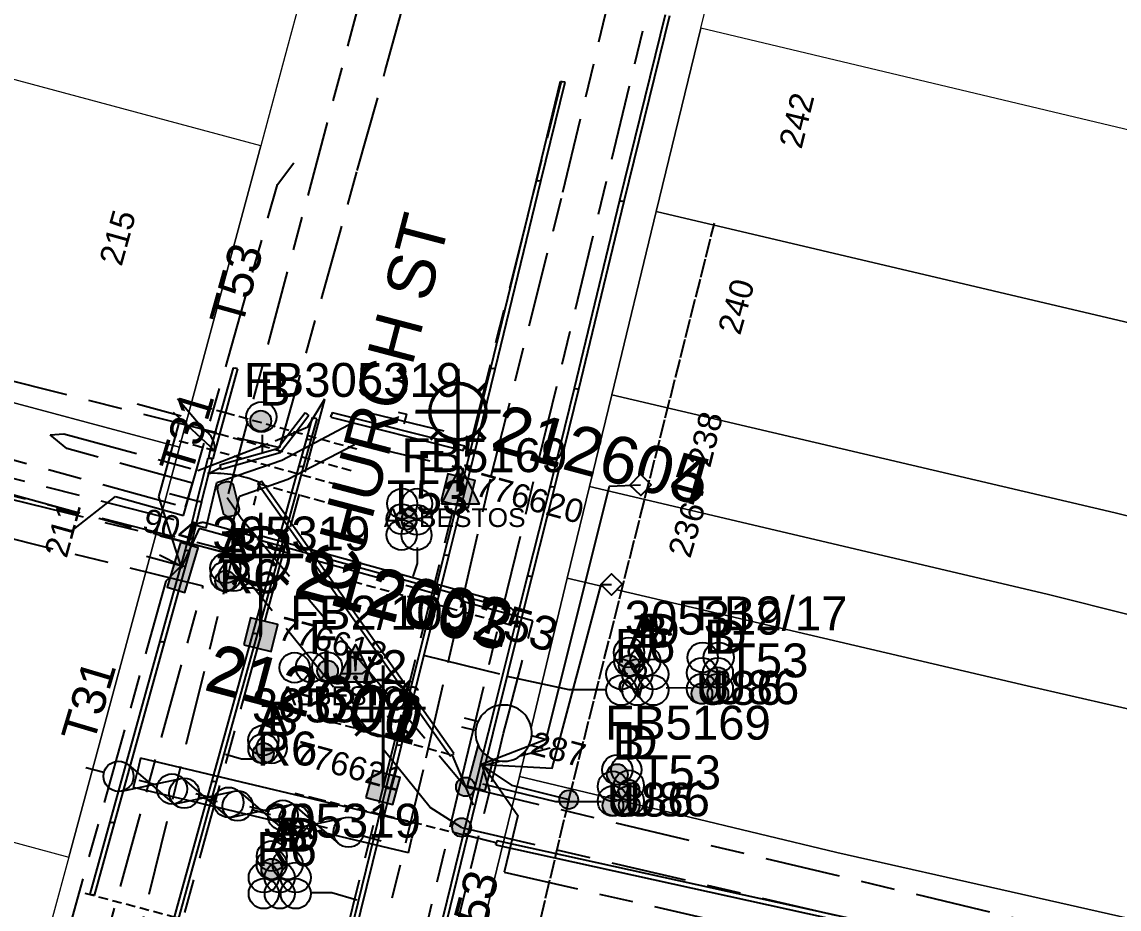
# Model space of a CAD drawing. Header units: metres. Extents: x 313711 to 315840, y 6256069 to 6257554.
# Drawn here: x 315164.5 to 315222.8, y 6256622.5 to 6256669.6 of the extents above; entities that cross this region are included whole.
import ezdxf
from ezdxf.enums import TextEntityAlignment as Align

# ---------------------------------------------------------------- set-up
doc = ezdxf.new("R2010")
doc.units = ezdxf.units.M
for name, pattern in [('Cable Exist OH', [1, 1, 0]), ('Cable Exist UG', [8.2, 4, -1.2, 1.8, -1.2]), ('DASHED', [0.75, 0.5, -0.25])]:
    doc.linetypes.add(name, pattern=pattern)
doc.layers.get('0').update_dxf_attribs({"color": 6})
for name, color, linetype in [('_User DUCT CONFIGS', 7, 'Continuous'), ('_User EARTHING', 7, 'Continuous'), ('Duct_SP_EXT', 7, 'Continuous'), ('Equip_HV_EXT', 7, 'Continuous'), ('Equip_LV_EXT', 7, 'Continuous'), ('Equip_SP_SL_EXT', 7, 'Continuous'), ('Mains_HV_EXT', 7, 'Continuous'), ('Mains_LV_EXT', 7, 'Continuous'), ('Mains_SL_EXT', 7, 'Continuous'), ('Services_SP_EXT', 7, 'Continuous'), ('Sub_LV_EXT', 7, 'Continuous'), ('SupportsUG_SP_LV_EXT', 7, 'Continuous'), ('SupportsUG_SP_LV_SL_EXT', 7, 'Continuous'), ('Trench_SP_EXT', 7, 'Continuous')]:
    doc.layers.add(name, color=color, linetype=linetype)
for name, color, linetype, lineweight in [('Cadastre Land Parcels_SP_EXT', 9, 'Continuous', 5), ('Cadastre Road Names_SP_HV_LV_SL_EXT', 9, 'Continuous', 5), ('Cadastre Roads_SP_EXT', 9, 'Continuous', 5)]:
    doc.layers.add(name, color=color, linetype=linetype, lineweight=lineweight)
doc.layers.add('UNKNOWN_FEATURES', color=1, linetype='DASHED', plot=False)
doc.styles.add('COLUMN_LABEL', font='arial.ttf')
doc.styles.add('iecARIAL', font='arial.ttf', dxfattribs={"height": 2})
doc.styles.add('iecNAME', font='times.ttf')
doc.styles.add('POLE_LABEL', font='arial.ttf')
doc.styles.get("Standard").update_dxf_attribs({"font": 'arial.ttf'})

# ---------------------------------------------------------------- blocks, each defined once
blk = doc.blocks.new('COLUMN_EXT')
blk.add_hatch(color=256).paths.add_polyline_path([(-1.49, 1.48), (-1.49, -1.49), (1.48, -1.49), (1.48, 1.48)])
blk.add_lwpolyline([(-1.49, -1.49), (1.48, -1.49), (1.48, 1.48), (-1.49, 1.48)], close=True)
for tag, height, style, flags, p in [('ASSET_NUM', 2.5, 'COLUMN_LABEL', 8, (2, 2)), ('STRUCTURE_PLANT_NUMBER', 0.2, 'POLE_LABEL', 9, (1.81, 0.03)), ('STREET_CODE', 0.2, 'COLUMN_LABEL', 9, (1.81, -0.2))]:
    blk.add_attdef(tag, text='', height=height, dxfattribs=dict(style=style, flags=flags)).set_placement(p, align=Align.MIDDLE_LEFT)
at = {"flags": 9}
for tag, p in [('COLUMN_TYPE', (1.81, -0.4)), ('OWNED_BY', (1.81, -0.6)), ('STATE', (1.81, -0.8)), ('USAGE', (1.81, -1)), ('LEGEND', (1.81, -1.2)), ('STREETNAME', (1.81, -1.6)), ('SUBURB', (1.81, -1.8)), ('LOCATION', (1.81, -1.4)), ('NOTES', (1.81, -2))]:
    blk.add_attdef(tag, text='', height=0.2, dxfattribs=at).set_placement(p, align=Align.MIDDLE_LEFT)
at = {"flags": 1}
blk.add_attdef('Z', (1.81, -2.35), '', height=0.2, dxfattribs=at)
blk = doc.blocks.new('PILLAR_EXT')
blk.add_hatch(color=256).paths.add_polyline_path([(-2.475, 0.99), (-2.475, -0.99), (2.475, -0.99), (2.475, 0.99)])
blk.add_lwpolyline([(-2.475, -0.99), (2.475, -0.99), (2.475, 0.99), (-2.475, 0.99)], close=True)
at = {"style": 'iecARIAL', "flags": 8}
blk.add_attdef('ASSET_NUM', (1.5, 3.5), '', height=2.5, dxfattribs=at)
for tag, p, flags in [('OWNED_BY', (0, -0.2), 9), ('STATE', (0, -0.4), 9), ('SUPPORT_TYPE', (0, -0.6), 9), ('USAGE', (0, -0.8), 9), ('LEGEND', (0, -1), 9), ('LOCATION', (0, -1.2), 9), ('STREETNAME', (0, -1.8), 9), ('SUBURB', (0, -2), 1), ('NOTES', (0, -1.4), 9), ('PARENT', (0, -1.6), 9)]:
    blk.add_attdef(tag, p, '', height=0.2, dxfattribs=dict(flags=flags))
blk = doc.blocks.new('DUCT_EXT')
blk.add_circle((0, 0.8), 0.8)
at = {"flags": 1}
blk.add_attdef('Z', (0, 0), '', height=0.2, dxfattribs=at)
at = {"flags": 9}
for tag, p in [('DUCT_CODE', (0, 0)), ('XSECT_TYPE', (0, -0.2)), ('STATE', (0, -0.6)), ('FB_REFERENCE', (0, -0.4)), ('NOTES', (0, -0.8))]:
    blk.add_attdef(tag, text='', height=0.2, dxfattribs=at).set_placement(p, align=Align.MIDDLE_LEFT)
blk = doc.blocks.new('SL_LANTERN_EXT')
at = {"lineweight": 40}
for p, q in [((0, 1.968), (0, 6.468)), ((-1.459, 5.676), (-1.061, 5.278)), ((1.458, 5.676), (1.06, 5.278)), ((-2.25, 4.218), (2.25, 4.218)), ((-1.459, 2.759), (-1.061, 3.157)), ((1.458, 2.759), (1.06, 3.157)), ((0, 0), (0, 2.721))]:
    blk.add_line(p, q, dxfattribs=at)
blk.add_circle((0, 4.218), 1.5, dxfattribs=at)
at = {"style": 'iecARIAL', "flags": 8}
blk.add_attdef('ASSET_NUM', (1.5, 1.5), '', height=2.5, dxfattribs=at)
for tag, p, height, flags in [('CONSTRUCTED_VOLTAGE', (0.981, -0.653), 0.2, 9), ('CONTROL_TYPE', (0.981, -0.853), 0.2, 9), ('LANTERN_PURPOSE', (0.981, -1.053), 0.2, 9), ('LANTERN_TYPE', (0.981, -1.253), 0.2, 9), ('LNUMBER', (2.181, -3.253), 2.5, 8), ('OPERATING_VOLTAGE', (0.981, -1.653), 0.2, 9), ('ORIENTATION', (0.981, -1.853), 0.2, 9), ('NO_PHASES', (0.981, -1.453), 0.2, 9), ('OWNED_BY', (0.981, -2.053), 0.2, 9), ('STATE', (0.981, -2.253), 0.2, 9), ('USAGE', (0.981, -2.453), 0.2, 9), ('CEXIST', (0.981, -2.653), 0.2, 9), ('CNEW', (0.981, -2.853), 0.2, 9), ('CNUMBER', (0.981, -3.053), 0.2, 9), ('CREMOVE', (0.981, -3.253), 0.2, 9), ('CREPLACE', (0.981, -3.453), 0.2, 9), ('LKINGHEIGHT', (0.981, -3.653), 0.2, 9), ('LBRACKET', (0.981, -3.853), 0.2, 9), ('LBRACKETVOCAB', (0.981, -4.053), 0.2, 9), ('LCATEGORY', (0.981, -4.253), 0.2, 9), ('LCHARGE1', (0.981, -4.453), 0.2, 9), ('LCHARGE1PERCENT', (0.981, -4.653), 0.2, 9), ('LCHARGE2', (0.981, -4.853), 0.2, 9), ('LCHARGE2PERCENT', (0.981, -5.053), 0.2, 9), ('LCHARGE3', (0.981, -5.253), 0.2, 9), ('LCHARGE3PERCENT', (0.981, -5.453), 0.2, 9), ('LEXIST', (0.981, -5.653), 0.2, 9), ('LLAMP', (0.981, -5.853), 0.2, 9), ('LLAMPVOCAB', (0.981, -6.053), 0.2, 9), ('LMAST', (0.981, -6.253), 0.2, 9), ('LMASTVOCAB', (0.981, -6.453), 0.2, 9), ('LNEW', (0.981, -6.653), 0.2, 9), ('LANTNUMBER', (0.981, -6.853), 0.2, 9), ('LOUTREACH', (0.981, -7.253), 0.2, 9), ('LOUTREACHVOCAB', (0.981, -7.453), 0.2, 9), ('LRATECODE', (0.981, -7.653), 0.2, 9), ('LREMOVE', (0.981, -7.853), 0.2, 9), ('LREPLACE', (0.981, -8.053), 0.2, 9), ('LTYPE', (0.981, -8.253), 0.2, 9), ('LTYPEVOCAB', (0.981, -8.453), 0.2, 9), ('LEGEND', (0.981, -8.653), 0.2, 9), ('LOCATION', (0.981, -8.853), 0.2, 9), ('STREETNAME', (0.981, -9.253), 0.2, 9), ('SUBURB', (0.981, -9.453), 0.2, 1), ('NOTES', (0.981, -9.053), 0.2, 9)]:
    blk.add_attdef(tag, p, '', height=height, dxfattribs=dict(flags=flags))
blk = doc.blocks.new('CCP_EXT')
at = {"flags": 9}
for tag, p in [('OWNED_BY', (0, -1)), ('USAGE', (0, -1.2)), ('STATE', (0, -1.8)), ('LEGEND', (0, -1.4)), ('LIFE_SUPPORT', (0, -1.6)), ('NOTES', (0, -2))]:
    blk.add_attdef(tag, text='', height=0.2, dxfattribs=at).set_placement(p, align=Align.MIDDLE_LEFT)
blk.add_wipeout([(0, 0.566), (0.566, 0), (0, -0.566), (-0.566, 0)])
blk.add_lwpolyline([(-0.566, 0), (0, 0.566), (0.566, 0), (0, -0.566), (-0.566, 0)])
at = {"flags": 1}
blk.add_attdef('Z', (0, 0), '', height=0.2, dxfattribs=at)
at = {"flags": 9}
for tag, p in [('CCP_TYPE', (0, 0)), ('OPERATING_VOLTAGE', (0, -0.6)), ('CONSTRUCTED_VOLTAGE', (0, -0.2)), ('NO_PHASES', (0, -0.4)), ('ORIENTATION', (0, -0.8))]:
    blk.add_attdef(tag, text='', height=0.2, dxfattribs=at).set_placement(p, align=Align.MIDDLE_LEFT)
blk = doc.blocks.new('HV_STJ_EXT')
h = blk.add_hatch(color=256)
edge = h.paths.add_edge_path()
edge.add_ellipse((-0.586, 0.131), major_axis=(0.226, 0.226), ratio=1, start_angle=44.99996, end_angle=135)
edge.add_line((-0.906, 0.131), (-0.906, -0.131))
edge.add_ellipse((-0.586, -0.131), major_axis=(0.226, 0.226), ratio=1, start_angle=134.99996, end_angle=225)
edge.add_line((-0.586, -0.451), (0.586, -0.451))
edge.add_ellipse((0.586, -0.131), major_axis=(-0.226, 0.226), ratio=1, start_angle=134.99996, end_angle=225)
edge.add_line((0.906, -0.131), (0.906, 0.131))
edge.add_ellipse((0.586, 0.131), major_axis=(-0.226, 0.226), ratio=1, start_angle=224.99996, end_angle=315)
edge.add_line((0.586, 0.451), (-0.586, 0.451))
blk.add_lwpolyline([(-0.906, 0.131), (-0.906, -0.131, 0.414214), (-0.586, -0.451), (0.586, -0.451, 0.414214), (0.906, -0.131), (0.906, 0.131, 0.414214), (0.586, 0.451), (-0.586, 0.451, 0.414214)], format="xyb", close=True)
for tag, flags, p in [('ORIENTATION', 9, (1.5, 0)), ('USAGE', 9, (1.5, -0.2)), ('LEGEND', 9, (1.5, -0.4)), ('NOTES', 9, (1.5, -0.6)), ('Z', 1, (1.5, -0.8))]:
    blk.add_attdef(tag, text='', height=0.2, dxfattribs=dict(flags=flags)).set_placement(p, align=Align.MIDDLE_LEFT)
blk = doc.blocks.new('WARNING_FEATURE_EXT')
h = blk.add_hatch(color=2)
h.dxf.hatch_style = 1
h.paths.add_polyline_path([(0.001, 1.995), (-0.994, -0.001), (0.997, -0.001)])
at = {"color": 18, "true_color": 0x000000}
blk.add_lwpolyline([(-0.994, -0.001), (0.001, 1.995), (0.997, -0.001)], close=True, dxfattribs=at)
at = {"color": 18, "true_color": 0x000000, "insert": (0.001, 0.872), "char_height": 1.5, "attachment_point": 5, "line_spacing_factor": 1.5, "style": 'iecNAME'}
blk.add_mtext_dynamic_manual_height_columns('!', width=1.5, gutter_width=4, heights=[0], dxfattribs=at)
at = {"color": 2, "flags": 1}
for tag, p in [('STATE', (1.191, 2.008)), ('HAZMAT_ID', (1.191, 0.723))]:
    blk.add_attdef(tag, p, '', height=0.8, dxfattribs=at)
at = {"color": 2}
blk.add_attdef('WARNING_TYPE', text='', height=1, dxfattribs=at).set_placement((-4.067, -1.217), (4.875, -1.217), align=Align.ALIGNED)
at = {"color": 2, "flags": 1}
blk.add_attdef('WARNING_DESC', text='', height=0.8, dxfattribs=at).set_placement((1.191, -0.562), align=Align.MIDDLE_CENTER)
blk = doc.blocks.new('LV_UG_LINKS_OPEN_EXT')
for p, q in [((-0.249, 1.473), (-0.249, 2.22)), ((0.249, 1.473), (0.249, 2.22)), ((-0.249, -1.473), (-0.249, -2.22)), ((0.249, -1.473), (0.249, -2.22))]:
    blk.add_line(p, q)
at = {"flags": 9}
for tag, p in [('ACTUAL_STATUS', (0, 0)), ('OPERATING_VOLTAGE', (0, -0.6)), ('CONSTRUCTED_VOLTAGE', (0, -0.2)), ('NO_PHASES', (0, -0.4)), ('ORIENTATION', (0, -0.8)), ('STATE', (0, -1)), ('SWITCH_TYPE', (0, -1.2)), ('USAGE', (0, -1.4)), ('NOTES', (0, -1.6))]:
    blk.add_attdef(tag, text='', height=0.2, dxfattribs=at).set_placement(p, align=Align.MIDDLE_LEFT)
at = {"flags": 1}
blk.add_attdef('Z', (0, 0), '', height=0.2, dxfattribs=at)
blk.add_wipeout([(-0.249, 1.473), (-0.432, 1.43), (-0.608, 1.365), (-0.774, 1.278), (-0.928, 1.171), (-1.067, 1.045), (-1.19, 0.903), (-1.294, 0.747), (-1.377, 0.579), (-1.439, 0.402), (-1.478, 0.218), (-1.494, 0.031), (-1.486, -0.156), (-1.455, -0.341), (-1.4, -0.521), (-1.324, -0.692), (-1.227, -0.853), (-1.11, -1), (-0.976, -1.131), (-0.827, -1.244), (-0.664, -1.338), (-0.491, -1.411), (-0.311, -1.461), (-0.125, -1.489), (0.062, -1.493), (0.249, -1.473), (0.432, -1.43), (0.608, -1.365), (0.774, -1.278), (0.928, -1.171), (1.067, -1.045), (1.19, -0.903), (1.294, -0.747), (1.377, -0.579), (1.439, -0.402), (1.478, -0.218), (1.494, -0.031), (1.486, 0.156), (1.455, 0.341), (1.4, 0.521), (1.324, 0.692), (1.227, 0.853), (1.11, 1), (0.976, 1.131), (0.827, 1.244), (0.664, 1.338), (0.491, 1.411), (0.311, 1.461), (0.125, 1.489), (-0.062, 1.493)])
blk.add_lwpolyline([(0, -1.494, 1), (0, 1.494, 1)], format="xyb", close=True)
blk = doc.blocks.new('CABLE_LARGE_EXT')
h = blk.add_hatch(color=256)
edge = h.paths.add_edge_path()
edge.add_arc((0, 0.55), 0.55, 0, 360)
blk.add_circle((0, 0.55), 0.55)
at = {"flags": 1}
blk.add_attdef('Z', (0, 0), '', height=0.2, dxfattribs=at)
at = {"flags": 9}
for tag, p in [('COND_CODE', (0, 0)), ('XSECT_SIZE', (0, -0.6)), ('STATE', (0, -0.4)), ('FB_REFERENCE', (0, -0.2)), ('NOTES', (0, -0.8))]:
    blk.add_attdef(tag, text='', height=0.2, dxfattribs=at).set_placement(p, align=Align.MIDDLE_LEFT)
blk = doc.blocks.new('CONNECTOR_NODE_EXT')
h = blk.add_hatch(color=256)
edge = h.paths.add_edge_path()
edge.add_arc((0, 0), 0.5, 0, 360)
blk.add_circle((0, 0), 0.5)
at = {"flags": 1}
blk.add_attdef('Z', (0, 0), '', height=0.2, dxfattribs=at)
at = {"flags": 9}
for tag, p in [('CONNECTOR_TYPE', (0, 0)), ('OPERATING_VOLTAGE', (0, -0.6)), ('CONSTRUCTED_VOLTAGE', (0, -0.2)), ('NO_PHASES', (0, -0.4)), ('ORIENTATION', (0, -0.8)), ('SUBTYPE', (0, -1)), ('USAGE', (0, -1.2)), ('NOTES', (0, -1.4))]:
    blk.add_attdef(tag, text='', height=0.2, dxfattribs=at).set_placement(p, align=Align.MIDDLE_LEFT)
blk = doc.blocks.new('LV_UG_DFUSE_CLOSED_EXT')
for points in [[(5.04, 0.726), (2.156, -0.717)], [(5.049, -0.707), (2.156, 0.717)], [(1, 0), (0, 0)], [(6.2, 0.013), (7.2, 0.013)]]:
    blk.add_lwpolyline(points)
for centre in [(1.8, 0), (5.4, 0.011)]:
    blk.add_circle(centre, 0.8)
at = {"flags": 9}
for tag, p in [('ACTUAL_STATUS', (0, 0)), ('OPERATING_VOLTAGE', (0, -0.6)), ('CONSTRUCTED_VOLTAGE', (0, -0.2)), ('NO_PHASES', (0, -0.4)), ('ORIENTATION', (0, -0.8)), ('STATE', (0, -1)), ('SWITCH_TYPE', (0, -1.2)), ('USAGE', (0, -1.4)), ('NOTES', (0, -1.6))]:
    blk.add_attdef(tag, text='', height=0.2, dxfattribs=at).set_placement(p, align=Align.MIDDLE_LEFT)
at = {"flags": 1}
blk.add_attdef('Z', (0, 0), '', height=0.2, dxfattribs=at)

msp = doc.modelspace()

# ---------------------------------------------------------------- linework, layer by layer
at = {"layer": '_User DUCT CONFIGS'}
for points in [[(315184.508, 6256648.837), (315184.95, 6256648.731), (315184.809, 6256648.218)], [(315177.301, 6256647.635), (315177.301, 6256646.695)], [(315185.514, 6256641.658), (315185.514, 6256640.817), (315185.288, 6256640.123)], [(315185.514, 6256641.658), (315185.514, 6256640.817), (315185.288, 6256640.123)], [(315176.186, 6256639.512), (315176.774, 6256639.518), (315177.374, 6256639.304)], [(315189.906, 6256634.936), (315185.944, 6256635.916)], [(315181.535, 6256634.974), (315182.627, 6256634.974), (315183.565, 6256635.694)], [(315195.558, 6256634.102), (315193.587, 6256634.102), (315190.303, 6256634.811)], [(315200.091, 6256634.211), (315198.75, 6256634.192)], [(315176.95, 6256630.419), (315176.187, 6256630.419), (315175.338, 6256630.678)], [(315195.311, 6256628.165), (315192.883, 6256628.165), (315189.011, 6256629.102)], [(315179.841, 6256623.356), (315180.997, 6256623.356), (315182.322, 6256622.961)]]:
    msp.add_lwpolyline(points, dxfattribs=at)
at = {"layer": 'Cadastre Land Parcels_SP_EXT', "linetype": 'Continuous'}
for points in [[(315104.39, 6256689.557), (315086.969, 6256694.009), (315086.219, 6256691.053), (315121.777, 6256682.487), (315123.704, 6256679.9), (315126.092, 6256676.687), (315122.058, 6256659.154), (315130.934, 6256657.009), (315131.21, 6256658.151), (315149.63, 6256653.215), (315172.9, 6256646.98), (315177.217, 6256662.968), (315130.808, 6256675.444), (315132.12, 6256680.3), (315132.915, 6256683.245), (315130.388, 6256683.888), (315122.982, 6256685.774), (315108.137, 6256689.461), (315107.994, 6256688.74), (315104.39, 6256689.557)], [(315260.702, 6256653.828), (315257.757, 6256654.66), (315251.631, 6256656.388), (315234.422, 6256661.25), (315224.893, 6256663.434), (315200.587, 6256669.229), (315198.214, 6256659.495), (315224.909, 6256653.205), (315256.08, 6256645.071), (315259.015, 6256644.306), (315260.702, 6256653.828)], [(315256.08, 6256645.071), (315224.909, 6256653.205), (315198.214, 6256659.495), (315195.855, 6256649.757), (315222.591, 6256643.499), (315243.162, 6256638.329), (315253.805, 6256635.654), (315256.08, 6256645.071)], [(315172.9, 6256646.98), (315149.63, 6256653.215), (315146.099, 6256639.984), (315148.643, 6256639.297), (315146.432, 6256630.805), (315167.025, 6256625.224), (315172.9, 6256646.98)], [(315241.986, 6256633.459), (315243.162, 6256638.329), (315222.591, 6256643.499), (315195.855, 6256649.757), (315194.674, 6256644.894), (315218.981, 6256639.181), (315241.539, 6256633.519), (315241.957, 6256633.337), (315241.986, 6256633.459)], [(315241.957, 6256633.337), (315241.539, 6256633.519), (315218.981, 6256639.181), (315194.674, 6256644.894), (315193.494, 6256640.025), (315217.913, 6256634.32), (315222.542, 6256633.255), (315233.548, 6256630.767), (315240.926, 6256628.984), (315241.957, 6256633.337)], [(315240.926, 6256628.984), (315233.548, 6256630.767), (315222.542, 6256633.255), (315217.913, 6256634.32), (315193.494, 6256640.025), (315190.953, 6256629.507), (315199.554, 6256627.461), (315207.804, 6256625.471), (315217.06, 6256623.376), (315232.953, 6256619.791), (315235.163, 6256619.258), (315238.384, 6256618.462), (315240.926, 6256628.984)], [(315242.821, 6256613.94), (315237.826, 6256616.179), (315238.384, 6256618.462), (315235.163, 6256619.258), (315232.953, 6256619.791), (315217.06, 6256623.376), (315207.804, 6256625.471), (315199.554, 6256627.461), (315190.953, 6256629.507), (315185.745, 6256608.244), (315198.309, 6256605.316), (315198.315, 6256605.34), (315212.283, 6256602.136), (315233.121, 6256597.142), (315233.372, 6256598.178), (315240.481, 6256596.404), (315238.407, 6256587.827), (315253.607, 6256583.957), (315244.036, 6256545.698), (315258.434, 6256542.102), (315262.882, 6256544.759), (315277.568, 6256602.036), (315275.384, 6256605.731), (315242.821, 6256613.94)]]:
    msp.add_lwpolyline(points, close=True, dxfattribs=at)
at = {"layer": 'Cadastre Roads_SP_EXT', "linetype": 'Continuous'}
msp.add_lwpolyline([(315180.232, 6256674.132), (315178.622, 6256668.168), (315177.217, 6256662.968), (315172.9, 6256646.98), (315167.025, 6256625.224), (315166.163, 6256622.033), (315162.532, 6256608.635), (315152.284, 6256570.692)], dxfattribs=at)
at = {"layer": 'Duct_SP_EXT'}
for p, q in [((315198.685, 6256669.929), (315196.268, 6256660.074)), ((315198.918, 6256669.872), (315196.501, 6256660.017)), ((315191.85, 6256661.152), (315193.14, 6256666.408)), ((315192.083, 6256661.095), (315193.373, 6256666.351)), ((315193.14, 6256666.408), (315193.256, 6256666.379)), ((315193.373, 6256666.351), (315193.256, 6256666.379)), ((315189.432, 6256651.178), (315191.85, 6256661.152)), ((315189.665, 6256651.122), (315192.083, 6256661.095)), ((315191.85, 6256661.152), (315191.967, 6256661.123)), ((315192.083, 6256661.095), (315191.967, 6256661.123)), ((315196.268, 6256660.074), (315193.85, 6256650.101)), ((315196.501, 6256660.017), (315194.083, 6256650.044)), ((315196.268, 6256660.074), (315196.384, 6256660.046)), ((315196.501, 6256660.017), (315196.384, 6256660.046)), ((315175.751, 6256651.2), (315174.538, 6256646.838)), ((315175.982, 6256651.136), (315174.771, 6256646.778)), ((315175.751, 6256651.2), (315175.866, 6256651.168)), ((315175.982, 6256651.136), (315175.866, 6256651.168)), ((315188.371, 6256646.851), (315189.432, 6256651.178)), ((315188.604, 6256646.794), (315189.665, 6256651.122)), ((315189.432, 6256651.178), (315189.549, 6256651.15)), ((315189.665, 6256651.122), (315189.549, 6256651.15)), ((315193.85, 6256650.101), (315192.577, 6256644.911)), ((315194.083, 6256650.044), (315192.81, 6256644.853)), ((315193.85, 6256650.101), (315193.966, 6256650.073)), ((315194.083, 6256650.044), (315193.966, 6256650.073)), ((315179.584, 6256648.803), (315178.745, 6256647.718)), ((315179.584, 6256648.803), (315179.679, 6256648.73)), ((315179.773, 6256648.656), (315179.679, 6256648.73)), ((315180.946, 6256648.584), (315180.975, 6256648.7)), ((315181.005, 6256648.816), (315180.975, 6256648.7)), ((315181.005, 6256648.816), (315188.03, 6256647.048)), ((315179.773, 6256648.656), (315178.935, 6256647.571)), ((315179.955, 6256648.551), (315179.643, 6256647.429)), ((315180.187, 6256648.487), (315179.875, 6256647.364)), ((315179.955, 6256648.551), (315180.071, 6256648.519)), ((315180.187, 6256648.487), (315180.071, 6256648.519)), ((315180.946, 6256648.584), (315187.972, 6256646.815)), ((315178.745, 6256647.718), (315178.11, 6256646.895)), ((315178.935, 6256647.571), (315178.252, 6256646.686)), ((315178.745, 6256647.718), (315178.84, 6256647.645)), ((315178.935, 6256647.571), (315178.84, 6256647.645)), ((315179.643, 6256647.429), (315179.242, 6256645.986)), ((315179.875, 6256647.364), (315179.474, 6256645.922)), ((315179.643, 6256647.429), (315179.759, 6256647.396)), ((315179.875, 6256647.364), (315179.759, 6256647.396)), ((315187.972, 6256646.815), (315188.001, 6256646.931)), ((315188.03, 6256647.048), (315188.001, 6256646.931)), ((315173.847, 6256644.133), (315174.431, 6256646.412)), ((315174.08, 6256644.073), (315174.664, 6256646.352)), ((315174.431, 6256646.412), (315174.547, 6256646.382)), ((315174.538, 6256646.838), (315174.438, 6256646.419)), ((315174.438, 6256646.419), (315174.555, 6256646.391)), ((315174.538, 6256646.838), (315174.654, 6256646.808)), ((315174.664, 6256646.352), (315174.547, 6256646.382)), ((315174.672, 6256646.363), (315174.555, 6256646.391)), ((315174.771, 6256646.778), (315174.654, 6256646.808)), ((315174.771, 6256646.778), (315174.672, 6256646.363)), ((315178.11, 6256646.895), (315175.046, 6256646.023)), ((315178.252, 6256646.686), (315175.111, 6256645.793)), ((315178.11, 6256646.895), (315178.181, 6256646.791)), ((315178.252, 6256646.686), (315178.181, 6256646.791)), ((315188.165, 6256646.012), (315188.371, 6256646.851)), ((315188.371, 6256646.851), (315188.488, 6256646.822)), ((315188.371, 6256646.851), (315188.488, 6256646.822)), ((315188.398, 6256645.954), (315188.604, 6256646.794)), ((315188.604, 6256646.794), (315188.488, 6256646.822)), ((315188.604, 6256646.794), (315188.488, 6256646.822)), ((315175.046, 6256646.023), (315175.078, 6256645.908)), ((315175.111, 6256645.793), (315175.078, 6256645.908)), ((315179.242, 6256645.986), (315176.791, 6256637.13)), ((315179.474, 6256645.922), (315177.022, 6256637.066)), ((315179.242, 6256645.986), (315179.358, 6256645.954)), ((315179.474, 6256645.922), (315179.358, 6256645.954)), ((315187.806, 6256644.595), (315188.165, 6256646.012)), ((315188.039, 6256644.536), (315188.398, 6256645.954)), ((315188.165, 6256646.012), (315188.282, 6256645.983)), ((315188.398, 6256645.954), (315188.282, 6256645.983)), ((315177.252, 6256645.176), (315177.154, 6256645.107)), ((315177.056, 6256645.037), (315177.154, 6256645.107)), ((315187.279, 6256630.588), (315177.056, 6256645.037)), ((315186.964, 6256641.275), (315187.806, 6256644.595)), ((315187.806, 6256644.595), (315187.922, 6256644.566)), ((315187.806, 6256644.595), (315187.922, 6256644.566)), ((315192.577, 6256644.911), (315191.374, 6256640.166)), ((315192.81, 6256644.853), (315191.607, 6256640.107)), ((315192.577, 6256644.911), (315192.694, 6256644.882)), ((315192.81, 6256644.853), (315192.694, 6256644.882)), ((315173.847, 6256644.132), (315173.201, 6256641.524)), ((315174.08, 6256644.074), (315173.434, 6256641.467)), ((315173.847, 6256644.133), (315173.963, 6256644.103)), ((315173.847, 6256644.132), (315173.963, 6256644.103)), ((315174.08, 6256644.074), (315173.963, 6256644.103)), ((315174.08, 6256644.073), (315173.963, 6256644.103)), ((315187.197, 6256641.216), (315188.039, 6256644.536)), ((315188.039, 6256644.536), (315187.922, 6256644.566)), ((315188.039, 6256644.536), (315187.922, 6256644.566)), ((315177.126, 6256642.295), (315177.094, 6256642.179)), ((315190.121, 6256638.717), (315177.126, 6256642.295)), ((315177.062, 6256642.064), (315177.094, 6256642.179)), ((315190.057, 6256638.485), (315177.062, 6256642.064)), ((315173.201, 6256641.527), (315172.974, 6256640.705)), ((315173.201, 6256641.527), (315173.317, 6256641.495)), ((315173.201, 6256641.524), (315173.317, 6256641.495)), ((315173.433, 6256641.463), (315173.205, 6256640.641)), ((315173.433, 6256641.463), (315173.317, 6256641.495)), ((315173.434, 6256641.467), (315173.317, 6256641.495)), ((315184.451, 6256631.2), (315186.964, 6256641.275)), ((315184.684, 6256631.142), (315187.197, 6256641.216)), ((315186.964, 6256641.275), (315187.081, 6256641.246)), ((315187.197, 6256641.216), (315187.081, 6256641.246)), ((315172.974, 6256640.705), (315171.862, 6256636.687)), ((315173.205, 6256640.641), (315172.093, 6256636.623)), ((315172.974, 6256640.705), (315173.089, 6256640.673)), ((315172.974, 6256640.705), (315173.089, 6256640.673)), ((315173.205, 6256640.641), (315173.089, 6256640.673)), ((315173.205, 6256640.641), (315173.089, 6256640.673)), ((315191.374, 6256640.166), (315190.707, 6256637.494)), ((315191.607, 6256640.107), (315190.94, 6256637.436)), ((315191.374, 6256640.166), (315191.49, 6256640.137)), ((315191.607, 6256640.107), (315191.49, 6256640.137)), ((315190.057, 6256638.485), (315190.089, 6256638.601)), ((315190.121, 6256638.717), (315190.089, 6256638.601)), ((315176.791, 6256637.13), (315174.618, 6256629.28)), ((315177.022, 6256637.066), (315174.849, 6256629.216)), ((315176.791, 6256637.13), (315176.907, 6256637.098)), ((315176.791, 6256637.13), (315176.907, 6256637.098)), ((315177.022, 6256637.066), (315176.907, 6256637.098)), ((315177.022, 6256637.066), (315176.907, 6256637.098)), ((315190.707, 6256637.494), (315190.824, 6256637.465)), ((315190.707, 6256637.494), (315190.824, 6256637.465)), ((315190.94, 6256637.436), (315190.824, 6256637.465)), ((315190.94, 6256637.436), (315190.824, 6256637.465)), ((315171.862, 6256636.687), (315169.206, 6256627.093)), ((315172.093, 6256636.623), (315169.437, 6256627.029)), ((315171.862, 6256636.687), (315171.977, 6256636.655)), ((315172.093, 6256636.623), (315171.977, 6256636.655)), ((315183.884, 6256628.894), (315184.451, 6256631.2)), ((315184.451, 6256631.2), (315184.567, 6256631.171)), ((315184.117, 6256628.837), (315184.684, 6256631.142)), ((315184.684, 6256631.142), (315184.567, 6256631.171)), ((315174.618, 6256629.28), (315167.749, 6256604.465)), ((315174.849, 6256629.216), (315167.977, 6256604.389)), ((315174.618, 6256629.28), (315174.734, 6256629.248)), ((315174.849, 6256629.216), (315174.734, 6256629.248)), ((315179.766, 6256612.143), (315183.884, 6256628.894)), ((315183.884, 6256628.894), (315184.001, 6256628.865)), ((315183.884, 6256628.894), (315184.001, 6256628.865)), ((315184.117, 6256628.837), (315184.001, 6256628.865)), ((315184.117, 6256628.837), (315184.001, 6256628.865)), ((315179.999, 6256612.085), (315184.117, 6256628.837)), ((315169.206, 6256627.093), (315168.146, 6256623.262)), ((315169.437, 6256627.029), (315168.377, 6256623.198)), ((315169.206, 6256627.093), (315169.322, 6256627.061)), ((315169.437, 6256627.029), (315169.322, 6256627.061)), ((315187.976, 6256626.493), (315183.866, 6256609.774)), ((315188.209, 6256626.436), (315184.099, 6256609.717)), ((315187.976, 6256626.493), (315188.093, 6256626.465)), ((315187.976, 6256626.493), (315188.093, 6256626.465)), ((315188.209, 6256626.436), (315188.093, 6256626.465)), ((315188.209, 6256626.436), (315188.093, 6256626.465)), ((315189.701, 6256625.872), (315189.727, 6256625.99)), ((315189.752, 6256626.107), (315189.727, 6256625.99)), ((315189.752, 6256626.107), (315239.336, 6256615.223)), ((315189.701, 6256625.872), (315239.285, 6256614.989)), ((315168.146, 6256623.262), (315168.261, 6256623.23)), ((315168.377, 6256623.198), (315168.261, 6256623.23))]:
    msp.add_line(p, q, dxfattribs=at)
at = {"layer": 'Mains_HV_EXT', "linetype": 'Cable Exist UG'}
for points in [[(315175.496, 6256644.503), (315195.368, 6256718.916)], [(315141.431, 6256647.166), (315148.238, 6256654.558), (315155.085, 6256652.768), (315175.973, 6256647.477), (315178.226, 6256646.961), (315178.226, 6256646.961), (315182.342, 6256661.666), (315183.831, 6256666.959), (315185.461, 6256672.927), (315187.024, 6256678.455), (315196.29, 6256714.749), (315197.304, 6256718.414)], [(315158.032, 6256572.8), (315167.359, 6256607.332), (315175.755, 6256641.287), (315146.549, 6256648.548), (315141.431, 6256647.166)], [(315156.089, 6256573.274), (315165.428, 6256607.853), (315174.162, 6256639.607), (315174.162, 6256639.607), (315144.291, 6256647.007), (315141.431, 6256647.166)], [(315188.086, 6256628.954), (315230.782, 6256618.78)], [(315187.883, 6256626.802), (315239.627, 6256614.654)]]:
    msp.add_lwpolyline(points, dxfattribs=at)
at = {"layer": 'Mains_LV_EXT', "linetype": 'Cable Exist UG'}
for points in [[(315167.116, 6256642.488), (315169.507, 6256644.364), (315173.121, 6256643.355), (315178.103, 6256660.916), (315178.967, 6256662.07)], [(315173.031, 6256640.54), (315171.803, 6256644.345), (315172.992, 6256648.621), (315170.649, 6256649.265)], [(315172.962, 6256640.677), (315171.837, 6256641.243)], [(315172.962, 6256640.643), (315172.179, 6256639.875), (315166.646, 6256620.052)]]:
    msp.add_lwpolyline(points, dxfattribs=at)
at = {"layer": 'Mains_LV_EXT', "linetype": 'Cable Exist OH'}
msp.add_lwpolyline([(315193.572, 6256628.278), (315190.555, 6256615.557), (315190.701, 6256613.207)], dxfattribs=at)
at = {"layer": 'Mains_SL_EXT', "linetype": 'Cable Exist UG'}
for points in [[(315158.012, 6256644.698), (315160.789, 6256646.161), (315174.312, 6256642.711), (315174.877, 6256645.117), (315178.345, 6256646.29), (315183.059, 6256648.792), (315188.435, 6256647.487), (315193.174, 6256666.331)], [(315166.037, 6256647.63), (315166.754, 6256647.696), (315173.875, 6256645.746), (315177.981, 6256647.312), (315179.722, 6256648.066), (315180.621, 6256649.546)], [(315180.611, 6256649.508), (315177.224, 6256637.036)], [(315158.012, 6256644.698), (315160.93, 6256647.17), (315173.222, 6256643.801), (315173.6, 6256645.078), (315166.926, 6256646.906), (315166.037, 6256647.63)], [(315158.012, 6256644.698), (315160.832, 6256645.223), (315175.399, 6256641.538), (315176.095, 6256644.381), (315178.648, 6256645.281), (315182.301, 6256647.181), (315187.967, 6256645.846), (315187.694, 6256644.672)], [(315177.197, 6256636.937), (315168.093, 6256603.842), (315165.431, 6256598.921)], [(315179.477, 6256612.19), (315183.71, 6256628.922)]]:
    msp.add_lwpolyline(points, dxfattribs=at)
at = {"layer": 'Sub_LV_EXT'}
for p, q in [((315170.833, 6256630.472), (315170.648, 6256629.694)), ((315185.428, 6256627.003), (315170.833, 6256630.472)), ((315170.463, 6256628.916), (315170.648, 6256629.694)), ((315185.058, 6256625.447), (315170.463, 6256628.916)), ((315185.428, 6256627.003), (315185.243, 6256626.225)), ((315185.058, 6256625.447), (315185.243, 6256626.225))]:
    msp.add_line(p, q, dxfattribs=at)
at = {"layer": 'Trench_SP_EXT', "linetype": 'Cable Exist UG'}
for points in [[(315174.778, 6256646.774, 0.295712), (315174.22, 6256647.888), (315174.22, 6256647.888), (315172.801, 6256649.55)], [(315177.154, 6256645.107, 0.117393), (315174.388, 6256645.583)], [(315177.094, 6256642.179), (315174.318, 6256642.948), (315174.318, 6256642.948, 0.473158), (315173.597, 6256642.506)], [(315190.089, 6256638.601, -0.460265), (315190.824, 6256637.465)]]:
    msp.add_lwpolyline(points, format="xyb", dxfattribs=at)
for points in [[(315172.572, 6256648.843), (315174.787, 6256646.797)], [(315174.262, 6256647.862), (315175.03, 6256647.68)], [(315188.001, 6256646.931), (315188.488, 6256646.822)], [(315174.436, 6256645.592), (315175.078, 6256645.908)], [(315172.364, 6256644.518), (315173.963, 6256644.103)], [(315171.156, 6256641.202), (315172.707, 6256640.774), (315173.089, 6256640.673)], [(315187.382, 6256630.645), (315188.488, 6256627.986)], [(315188.981, 6256630.078), (315192.584, 6256631.026)], [(315189.721, 6256625.99), (315188.113, 6256626.386)]]:
    msp.add_lwpolyline(points, dxfattribs=at)
at = {"layer": 'UNKNOWN_FEATURES'}
for points in [[(315182.326, 6256646.869), (315175.342, 6256648.804), (315173.727, 6256649.251)], [(315182.011, 6256645.73), (315174.22, 6256647.888)], [(315172.889, 6256647.323), (315181.77, 6256644.863)], [(315177.154, 6256645.107), (315176.801, 6256643.781)], [(315177.164, 6256645.036), (315180.112, 6256644.221), (315181.59, 6256643.812)], [(315182.109, 6256639.868), (315185.316, 6256638.982), (315186.438, 6256638.671), (315190.822, 6256637.46)], [(315180.259, 6256632.614), (315183.835, 6256631.625), (315184.626, 6256631.407), (315187.382, 6256630.645)], [(315179.021, 6256628.621), (315180.167, 6256628.339), (315189.727, 6256625.99)], [(315175.687, 6256621.225), (315172.731, 6256622.013), (315167.786, 6256623.331)]]:
    msp.add_lwpolyline(points, dxfattribs=at)

# ---------------------------------------------------------------- block references
at = {"layer": '_User DUCT CONFIGS'}
for name, p in [('DUCT_EXT', (315177.249, 6256647.787)), ('CABLE_LARGE_EXT', (315177.22, 6256647.822)), ('DUCT_EXT', (315175.338, 6256639.76)), ('DUCT_EXT', (315175.348, 6256639.33)), ('DUCT_EXT', (315175.789, 6256639.338)), ('CABLE_LARGE_EXT', (315175.348, 6256639.33)), ('DUCT_EXT', (315196.767, 6256635.287)), ('DUCT_EXT', (315196.786, 6256634.832)), ('DUCT_EXT', (315197.636, 6256634.832)), ('DUCT_EXT', (315200.68, 6256635.024)), ('DUCT_EXT', (315201.53, 6256635.024)), ('DUCT_EXT', (315179.016, 6256634.48)), ('DUCT_EXT', (315179.877, 6256634.496)), ('DUCT_EXT', (315180.746, 6256634.507)), ('CABLE_LARGE_EXT', (315196.788, 6256634.832)), ('CABLE_LARGE_EXT', (315180.768, 6256634.561)), ('DUCT_EXT', (315196.361, 6256634.131)), ('DUCT_EXT', (315197.211, 6256634.131)), ('DUCT_EXT', (315198.061, 6256634.131)), ('DUCT_EXT', (315200.642, 6256634.205)), ('DUCT_EXT', (315201.492, 6256634.205)), ('CABLE_LARGE_EXT', (315201.492, 6256634.205)), ('DUCT_EXT', (315196.361, 6256633.282)), ('DUCT_EXT', (315197.211, 6256633.282)), ('DUCT_EXT', (315198.061, 6256633.282)), ('DUCT_EXT', (315200.642, 6256633.355)), ('DUCT_EXT', (315201.492, 6256633.355)), ('CABLE_LARGE_EXT', (315200.642, 6256633.355)), ('CABLE_LARGE_EXT', (315201.492, 6256633.355)), ('DUCT_EXT', (315177.352, 6256630.627)), ('DUCT_EXT', (315177.359, 6256630.188)), ('DUCT_EXT', (315177.8, 6256630.203)), ('CABLE_LARGE_EXT', (315177.359, 6256630.188)), ('DUCT_EXT', (315196.15, 6256629.062)), ('DUCT_EXT', (315196.631, 6256629.062)), ('CABLE_LARGE_EXT', (315196.15, 6256629.062)), ('DUCT_EXT', (315195.909, 6256628.18)), ('DUCT_EXT', (315196.764, 6256628.234)), ('DUCT_EXT', (315195.909, 6256627.405)), ('DUCT_EXT', (315196.764, 6256627.405)), ('CABLE_LARGE_EXT', (315196.764, 6256628.234)), ('CABLE_LARGE_EXT', (315195.915, 6256627.419)), ('CABLE_LARGE_EXT', (315196.784, 6256627.431)), ('DUCT_EXT', (315177.806, 6256624.485)), ('DUCT_EXT', (315177.801, 6256624.042)), ('DUCT_EXT', (315178.651, 6256624.042)), ('DUCT_EXT', (315177.376, 6256623.342)), ('CABLE_LARGE_EXT', (315177.801, 6256624.042)), ('DUCT_EXT', (315178.226, 6256623.342)), ('DUCT_EXT', (315179.076, 6256623.342)), ('DUCT_EXT', (315177.376, 6256622.492)), ('DUCT_EXT', (315178.226, 6256622.492)), ('DUCT_EXT', (315179.076, 6256622.492))]:
    msp.add_blockref(name, p, dxfattribs=at)
at = {"layer": '_User DUCT CONFIGS', "rotation": 88.46839220157106}
for name, p in [('DUCT_EXT', (315185.525, 6256643.967)), ('DUCT_EXT', (315186.317, 6256643.962)), ('DUCT_EXT', (315185.5, 6256643.138)), ('CABLE_LARGE_EXT', (315185.5, 6256643.138)), ('DUCT_EXT', (315186.31, 6256643.105)), ('DUCT_EXT', (315185.496, 6256642.303)), ('DUCT_EXT', (315186.288, 6256642.298))]:
    msp.add_blockref(name, p, dxfattribs=at)
at = {"layer": '_User EARTHING'}
ref = msp.add_blockref('WARNING_FEATURE_EXT', (315187.817, 6256643.962), dxfattribs=at)
ref.add_attrib('WARNING_TYPE', 'ASBESTOS', (315183.75, 6256642.745), dxfattribs={"layer": '0', "color": 2, "height": 1})
ref = msp.add_blockref('WARNING_FEATURE_EXT', (315182.246, 6256634.507), dxfattribs=at)
ref.add_attrib('WARNING_TYPE', 'ASBESTOS', (315178.179, 6256633.29), dxfattribs={"layer": '0', "color": 2, "height": 1})
at = {"layer": 'Equip_HV_EXT', "rotation": 283.8397408544443}
msp.add_blockref('HV_STJ_EXT', (315175.496, 6256644.225), dxfattribs=at)
at = {"layer": 'Equip_HV_EXT'}
for p in [(315188.086, 6256628.954), (315187.883, 6256626.802)]:
    msp.add_blockref('CONNECTOR_NODE_EXT', p, dxfattribs=at)
at = {"layer": 'Equip_LV_EXT', "rotation": 165.4417219099258}
for p in [(315174.896, 6256628.171), (315177.734, 6256627.496), (315180.737, 6256626.783), (315183.618, 6256626.098)]:
    msp.add_blockref('LV_UG_DFUSE_CLOSED_EXT', p, dxfattribs=at)
at = {"layer": 'Equip_LV_EXT'}
msp.add_blockref('CONNECTOR_NODE_EXT', (315193.572, 6256628.278), dxfattribs=at)
at = {"layer": 'Equip_SP_SL_EXT'}
ref = msp.add_blockref('SL_LANTERN_EXT', (315187.683, 6256644.628), dxfattribs=at)
ref.add_attrib('ASSET_NUM', '212605', dxfattribs={"layer": '0', "height": 2.5, "rotation": 345.06871, "style": 'iecARIAL'}).set_placement((315189.183, 6256646.128), align=Align.BOTTOM_LEFT)
ref = msp.add_blockref('SL_LANTERN_EXT', (315187.694, 6256644.672), dxfattribs=at)
ref.add_attrib('ASSET_NUM', '212604', dxfattribs={"layer": '0', "height": 2.5, "rotation": 344.6548, "style": 'iecARIAL'}).set_placement((315189.194, 6256646.172), align=Align.BOTTOM_LEFT)
ref = msp.add_blockref('SL_LANTERN_EXT', (315177.223, 6256637.036), dxfattribs=at)
ref.add_attrib('ASSET_NUM', '212602', dxfattribs={"layer": '0', "height": 2.5, "rotation": 345.41465, "style": 'iecARIAL'}).set_placement((315178.723, 6256638.536), align=Align.BOTTOM_LEFT)
ref = msp.add_blockref('SL_LANTERN_EXT', (315177.197, 6256636.937), dxfattribs=at)
ref.add_attrib('ASSET_NUM', '212603', dxfattribs={"layer": '0', "height": 2.5, "rotation": 344.87278, "style": 'iecARIAL'}).set_placement((315178.697, 6256638.437), align=Align.BOTTOM_LEFT)
ref = msp.add_blockref('SL_LANTERN_EXT', (315183.71, 6256628.922), dxfattribs=at)
ref.add_attrib('ASSET_NUM', '212600', dxfattribs={"layer": '0', "height": 2.5, "rotation": 344.81586, "style": 'iecARIAL'}).set_placement((315185.21, 6256630.422), align=Align.BOTTOM_RIGHT)
ref = msp.add_blockref('SL_LANTERN_EXT', (315183.71, 6256628.922), dxfattribs=at)
ref.add_attrib('ASSET_NUM', '212601', dxfattribs={"layer": '0', "height": 2.5, "rotation": 345.24304, "style": 'iecARIAL'}).set_placement((315185.21, 6256630.422), align=Align.BOTTOM_RIGHT)
at = {"layer": 'SupportsUG_SP_LV_EXT'}
ref = msp.add_blockref('PILLAR_EXT', (315173.069, 6256640.593), dxfattribs=dict(at, xscale=0.5, yscale=0.5, zscale=0.5, rotation=253.372099565285))
ref.add_attrib('ASSET_NUM', '904', dxfattribs={"layer": '0', "height": 1.25, "rotation": 343.40832, "style": 'iecARIAL'}).set_placement((315173.819, 6256642.343), align=Align.MIDDLE_RIGHT)
ref = msp.add_blockref('PILLAR_EXT', (315188.981, 6256630.078), dxfattribs=dict(at, xscale=0.5, yscale=0.5, zscale=0.5, rotation=75.10421718424558))
ref.add_attrib('ASSET_NUM', '29287', dxfattribs={"layer": '0', "height": 1.25, "rotation": 345.06769, "style": 'iecARIAL'}).set_placement((315189.731, 6256631.828), align=Align.MIDDLE_LEFT)
at = {"layer": 'SupportsUG_SP_LV_SL_EXT'}
ref = msp.add_blockref('COLUMN_EXT', (315187.694, 6256644.672), dxfattribs=dict(at, xscale=0.5, yscale=0.5, zscale=0.5, rotation=345.7262605194179))
ref.add_attrib('ASSET_NUM', '776620', dxfattribs={"layer": '0', "height": 1.25, "rotation": 344.6548, "style": 'COLUMN_LABEL'}).set_placement((315188.694, 6256645.047), align=Align.MIDDLE_LEFT)
ref = msp.add_blockref('COLUMN_EXT', (315177.224, 6256637.036), dxfattribs=dict(at, xscale=0.5, yscale=0.5, zscale=0.5, rotation=346.1617394897422))
ref.add_attrib('ASSET_NUM', '776613', dxfattribs={"layer": '0', "height": 1.25, "rotation": 345.41465, "style": 'COLUMN_LABEL'}).set_placement((315178.224, 6256637.411), align=Align.MIDDLE_LEFT)
ref = msp.add_blockref('COLUMN_EXT', (315183.71, 6256628.922), dxfattribs=dict(at, xscale=0.5, yscale=0.5, zscale=0.5, rotation=345.0680970662017))
ref.add_attrib('ASSET_NUM', '776621', dxfattribs={"layer": '0', "height": 1.25, "rotation": 344.81586, "style": 'COLUMN_LABEL'}).set_placement((315184.71, 6256629.297), align=Align.MIDDLE_RIGHT)

# ---------------------------------------------------------------- texts
at = {"layer": '_User DUCT CONFIGS'}
for s, p in [('FB305319', (315176.31, 6256649.652)), ('B', (315177.124, 6256649.187)), ('FB5169', (315184.69, 6256645.656)), ('F', (315185.478, 6256644.988)), ('T53', (315183.912, 6256643.423)), ('305319', (315174.647, 6256641.501)), ('A', (315174.954, 6256640.877)), ('B', (315175.445, 6256640.889)), ('R6', (315174.998, 6256639.23)), ('FB2/109', (315178.769, 6256637.299)), ('305319', (315196.54, 6256637.031)), ('FB2/17', (315200.268, 6256637.26)), ('F', (315179.768, 6256636.006)), ('A', (315196.748, 6256636.326)), ('B', (315197.201, 6256636.341)), ('D', (315197.651, 6256636.341)), ('B', (315200.755, 6256636.024)), ('D', (315201.205, 6256636.024)), ('R6', (315196.017, 6256635.541)), ('T53', (315201.966, 6256634.766)), ('U72', (315180.398, 6256634.409)), ('U86', (315200.315, 6256633.308)), ('U86', (315201.201, 6256633.341)), ('305319', (315176.751, 6256632.376)), ('A', (315177.013, 6256631.68)), ('B', (315177.541, 6256631.676)), ('FB5169', (315195.496, 6256631.461)), ('R6', (315177.009, 6256630.088)), ('B', (315195.909, 6256630.398)), ('D', (315196.47, 6256630.425)), ('T53', (315197.325, 6256628.821)), ('U86', (315195.588, 6256627.378)), ('U86', (315196.457, 6256627.39)), ('305319', (315177.332, 6256626.262)), ('A', (315177.636, 6256625.523)), ('B', (315178.084, 6256625.514)), ('D', (315178.534, 6256625.514)), ('R6', (315176.981, 6256624.751))]:
    msp.add_text(s, height=1.8, dxfattribs=at).set_placement(p)
at = {"layer": 'Cadastre Land Parcels_SP_EXT'}
for s, rotation, p in [('242', 76.21731, (315205.929, 6256662.761)), ('215', 74.46707, (315169.825, 6256656.536)), ('240', 74.32306, (315202.668, 6256652.876)), ('238', 76.2156, (315201.078, 6256645.844)), ('236', 73.65459, (315200.019, 6256641.033)), ('211', 74.52, (315166.91, 6256641.045)), ('232', 75.64288, (315197.33, 6256633.577))]:
    msp.add_text(s, height=1.25, rotation=rotation, dxfattribs=at).set_placement(p)
at = {"layer": 'Cadastre Road Names_SP_HV_LV_SL_EXT'}
msp.add_text('CHURCH ST', height=2.5, rotation=75.32434, dxfattribs=at).set_placement((315182.059, 6256639.037))
at = {"layer": 'Mains_LV_EXT'}
for s, rotation, p in [('T53', 74.41522, (315176.207, 6256653.288)), ('T31', 73.44455, (315173.539, 6256645.474)), ('T53', 343.40832, (315188.503, 6256637.312)), ('T31', 73.42704, (315168.325, 6256631.174)), ('T53', 75.10392, (315188.77, 6256620.013))]:
    msp.add_text(s, height=1.8, rotation=rotation, dxfattribs=at).set_placement(p)

# ---------------------------------------------------------------- next in the draw order: block references
at = {"layer": 'Services_SP_EXT'}
for p, rotation in [((315197.389, 6256644.979), 0.7316942979287836), ((315195.845, 6256639.703), 0.3818536236130118)]:
    msp.add_blockref('CCP_EXT', p, dxfattribs=dict(at, rotation=rotation))

# ---------------------------------------------------------------- next in the draw order: linework, layer by layer
at = {"layer": 'Cadastre Roads_SP_EXT', "linetype": 'Continuous'}
msp.add_lwpolyline([(315180.018, 6256585.378), (315182.238, 6256594.385), (315184.437, 6256603.293), (315185.745, 6256608.244), (315190.953, 6256629.507), (315193.494, 6256640.025), (315194.674, 6256644.894), (315195.855, 6256649.757), (315198.213, 6256659.495), (315200.587, 6256669.229), (315203.834, 6256682.483)], dxfattribs=at)
at = {"layer": 'Mains_LV_EXT', "linetype": 'Cable Exist OH'}
msp.add_lwpolyline([(315193.572, 6256628.278), (315201.31, 6256658.878)], dxfattribs=at)

# ---------------------------------------------------------------- next in the draw order: block references
at = {"layer": 'Equip_LV_EXT', "rotation": 75.33931182993328}
msp.add_blockref('LV_UG_LINKS_OPEN_EXT', (315190.112, 6256631.806), dxfattribs=at)

# ---------------------------------------------------------------- next in the draw order: linework, layer by layer
at = {"layer": 'Duct_SP_EXT'}
for p, q in [((315187.474, 6256630.727), (315177.252, 6256645.176)), ((315190.707, 6256637.494), (315188.875, 6256630.148)), ((315190.94, 6256637.436), (315189.108, 6256630.09)), ((315187.279, 6256630.588), (315187.377, 6256630.657)), ((315187.474, 6256630.727), (315187.377, 6256630.657)), ((315188.864, 6256630.107), (315187.976, 6256626.493)), ((315189.097, 6256630.049), (315188.209, 6256626.436)), ((315188.875, 6256630.148), (315188.864, 6256630.107)), ((315188.864, 6256630.107), (315188.981, 6256630.078)), ((315188.875, 6256630.148), (315188.991, 6256630.119)), ((315188.875, 6256630.148), (315188.991, 6256630.119)), ((315189.097, 6256630.049), (315188.981, 6256630.078)), ((315189.108, 6256630.09), (315188.991, 6256630.119)), ((315189.108, 6256630.09), (315188.991, 6256630.119)), ((315189.108, 6256630.09), (315189.097, 6256630.049))]:
    msp.add_line(p, q, dxfattribs=at)
at = {"layer": 'Mains_HV_EXT', "linetype": 'Cable Exist UG'}
for points in [[(315170.79, 6256568.518), (315171.892, 6256573.05), (315175.103, 6256586.414), (315177.339, 6256595.573), (315179.564, 6256604.539), (315181.036, 6256610.046), (315186.009, 6256630.487), (315189.454, 6256645.465), (315193.263, 6256660.52), (315204.432, 6256707.106), (315210.054, 6256729.782), (315210.054, 6256729.782), (315217.537, 6256727.894)], [(315172.751, 6256568.236), (315173.835, 6256572.577), (315177.047, 6256585.942), (315179.281, 6256595.095), (315181.506, 6256604.059), (315183.487, 6256610.881), (315183.487, 6256610.881), (315188.124, 6256630.398), (315200.944, 6256683.234), (315211.522, 6256727.345), (315211.522, 6256727.345), (315217.229, 6256725.92)], [(315187.883, 6256626.802), (315186.215, 6256627.863), (315175.363, 6256641.35), (315144.877, 6256649.71)], [(315175.434, 6256644.318), (315176.177, 6256643.211), (315188.086, 6256628.954)]]:
    msp.add_lwpolyline(points, dxfattribs=at)
at = {"layer": 'Mains_LV_EXT', "linetype": 'Cable Exist UG'}
for points in [[(315190.112, 6256631.806), (315191.666, 6256637.766), (315173.953, 6256642.67), (315172.997, 6256640.574)], [(315189.487, 6256629.218), (315190.112, 6256631.806)], [(315183.996, 6256609.798), (315185.159, 6256611.614), (315189.379, 6256628.722), (315189.009, 6256630.019)], [(315189.088, 6256630.018), (315190.53, 6256629.039), (315193.572, 6256628.278)], [(315189.088, 6256630.018), (315190.863, 6256627.428), (315190.139, 6256624.429), (315241.202, 6256612.728), (315244.238, 6256615.556)]]:
    msp.add_lwpolyline(points, dxfattribs=at)
at = {"layer": 'Mains_SL_EXT', "linetype": 'Cable Exist UG'}
msp.add_lwpolyline([(315183.71, 6256628.922), (315187.694, 6256644.672)], dxfattribs=at)
at = {"layer": 'Services_SP_EXT'}
for points in [[(315188.89, 6256630.138), (315192.368, 6256631.487), (315195.738, 6256644.911), (315197.389, 6256644.979)], [(315189.088, 6256630.138), (315192.695, 6256629.953), (315195.292, 6256639.689), (315195.845, 6256639.703)]]:
    msp.add_lwpolyline(points, dxfattribs=at)

doc.saveas('drawing.dxf')
